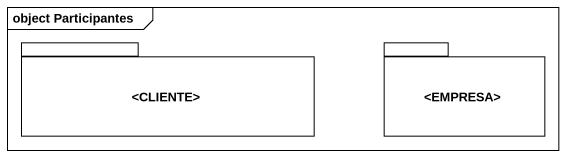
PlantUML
@startuml
mainframe object Participantes
package "<CLIENTE>" as CLIENTE {
}
package "<EMPRESA>" as EMPRESA {
}
@enduml
